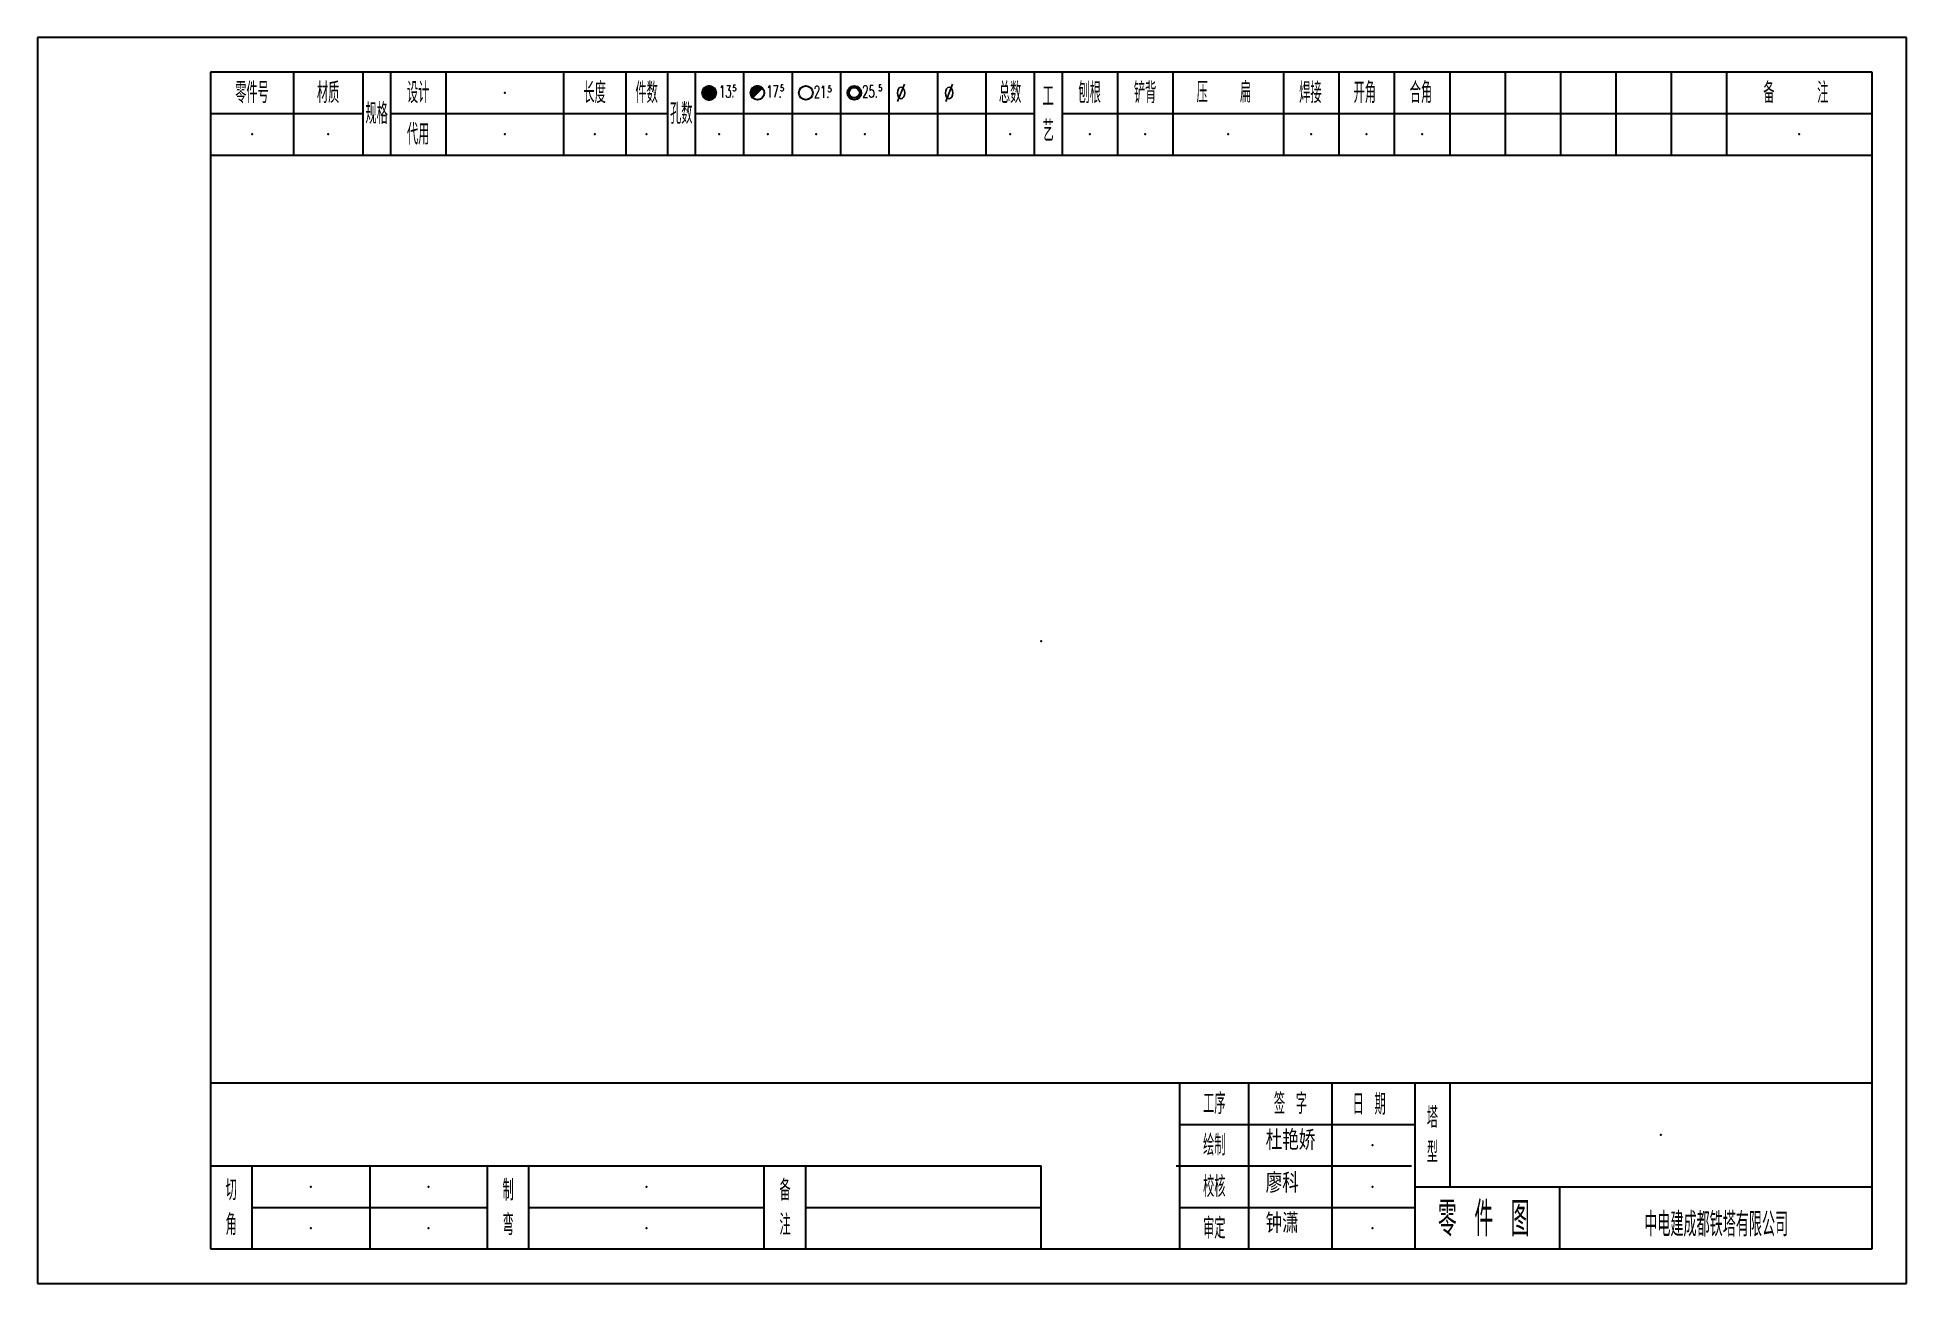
# Model space of a CAD drawing. Header units: millimetres. Extents: x 0 to 270, y 0 to 180.
import ezdxf

# ---------------------------------------------------------------- set-up
doc = ezdxf.new("R2010")
doc.units = ezdxf.units.MM
doc.header["$LTSCALE"] = 20
doc.styles.get("Standard").update_dxf_attribs({"font": 'simplex', "width": 0.7, "bigfont": 'gbhzfs.shx'})
doc.styles.add('SYMBOL_TXT', font='txt.shx', dxfattribs={"width": 0.6})
doc.styles.add('TITLE_TXT', font='simplex.shx', dxfattribs={"width": 0.75, "height": 2.5, "bigfont": 'gbhzfs.shx'})
pattern_1 = [(0, (-3, 0), (0, 0.0125), [])]

# ---------------------------------------------------------------- blocks, each defined once
blk = doc.blocks.new('M12_HOLE')
h = blk.add_hatch()
h.set_pattern_fill('LINE', scale=0.1, style=0)
h.set_pattern_definition(pattern_1)
h.paths.add_polyline_path([(-5, 0, 1), (-1, 0, 1)])
at = {"color": 7}
blk.add_circle((-3, 0), 2, dxfattribs=at)
at = {"color": 7, "attachment_point": 1, "style": 'SYMBOL_TXT'}
for s, insert, char_height, width in [('13\\f??|b0|i0|c0|p54;.', (-0.12, 2.11), 3.5, 5.7075), ('5', (3.74, 2.26), 1.8, 2.9309)]:
    blk.add_mtext(s, dxfattribs=dict(at, insert=insert, char_height=char_height, width=width))
blk = doc.blocks.new('M16_HOLE')
h = blk.add_hatch()
h.set_pattern_fill('LINE', scale=0.1, style=0)
h.set_pattern_definition(pattern_1)
h.paths.add_polyline_path([(-1.59, 1.41, 0.668179), (-5, 0, 0.198912), (-4.41, -1.41)])
at = {"color": 7}
blk.add_circle((-3, 0), 2, dxfattribs=at)
at = {"color": 7, "attachment_point": 1, "style": 'SYMBOL_TXT'}
for s, insert, char_height, width in [('17.', (-0.44, 2.13), 3.5, 6.3164), ('5', (3.56, 2.25), 1.8, 1.822)]:
    blk.add_mtext(s, dxfattribs=dict(at, insert=insert, char_height=char_height, width=width))
blk = doc.blocks.new('M20_HOLE')
at = {"color": 7}
blk.add_circle((-3, 0), 2, dxfattribs=at)
at = {"color": 7, "attachment_point": 1, "style": 'SYMBOL_TXT'}
for s, insert, char_height, width in [('21.', (-0.69, 2.01), 3.5, 6.0735), ('5', (3.32, 2.01), 1.8, 1.4576)]:
    blk.add_mtext(s, dxfattribs=dict(at, insert=insert, char_height=char_height, width=width))
blk = doc.blocks.new('M24_HOLE')
at = {"color": 7}
for radius in [2, 1.5]:
    blk.add_circle((-3, 0), radius, dxfattribs=at)
at = {"color": 7, "attachment_point": 1, "style": 'SYMBOL_TXT'}
for s, insert, char_height, width in [('25.', (-0.69, 2.13), 3.5, 2.4294), ('5', (3.93, 2.25), 1.8, 1.9435)]:
    blk.add_mtext(s, dxfattribs=dict(at, insert=insert, char_height=char_height, width=width))

msp = doc.modelspace()

# ---------------------------------------------------------------- linework, layer by layer
for p, q in [((270, 180), (0, 180)), ((0, 180), (0, 0)), ((270, 0), (270, 180)), ((265, 175), (25, 175)), ((25, 175), (25, 5)), ((37, 175), (37, 163)), ((47, 175), (47, 163)), ((51, 175), (51, 163)), ((59, 175), (59, 163)), ((76, 175), (76, 163)), ((85, 175), (85, 163)), ((91, 175), (91, 163)), ((95, 175), (95, 163)), ((102, 175), (102, 163)), ((109, 175), (109, 163)), ((116, 175), (116, 163)), ((123, 175), (123, 163)), ((130, 175), (130, 163)), ((137, 175), (137, 163)), ((144, 175), (144, 163)), ((148, 175), (148, 163)), ((156, 175), (156, 163)), ((164, 175), (164, 163)), ((180, 175), (180, 163)), ((188, 175), (188, 163)), ((196, 175), (196, 163)), ((204, 175), (204, 163)), ((212, 175), (212, 163)), ((220, 175), (220, 163)), ((228, 175), (228, 163)), ((236, 175), (236, 163)), ((244, 175), (244, 163)), ((265, 5), (265, 175)), ((25, 169), (47, 169)), ((51, 169), (91, 169)), ((95, 169), (144, 169)), ((148, 169), (265, 169)), ((25, 163), (265, 163)), ((25, 29), (265, 29)), ((165, 5), (165, 29)), ((175, 5), (175, 29)), ((187, 5), (187, 29)), ((199, 5), (199, 29)), ((204, 29), (204, 14)), ((165, 23), (199, 23)), ((25, 17), (145, 17)), ((31, 5), (31, 17)), ((48, 17), (48, 5)), ((65, 5), (65, 17)), ((71, 5), (71, 17)), ((105, 5), (105, 17)), ((111, 5), (111, 17)), ((145, 5), (145, 17)), ((164.47, 17), (198.47, 17)), ((199, 14), (265, 14)), ((219.89, 5), (219.89, 14)), ((31, 11), (65, 11)), ((71, 11), (105, 11)), ((111, 11), (145, 11)), ((165, 11), (199, 11)), ((25, 5), (265, 5)), ((0, 0), (270, 0))]:
    msp.add_line(p, q)
msp.add_lwpolyline([(96.03, 171.99, -1), (98.03, 171.99, -1)], format="xyb", close=True)
for p in [(67.5, 172), (31, 166), (42, 166), (67.5, 166), (80.5, 166), (88, 166), (98.5, 166), (105.5, 166), (112.5, 166), (119.5, 166), (140.5, 166), (152, 166), (160, 166), (172, 166), (184, 166), (192, 166), (200, 166), (254.5, 166), (145, 92.79), (192.84, 20), (234.5, 21.5), (39.5, 14), (56.5, 14), (88, 14), (192.84, 14), (39.5, 8), (56.5, 8), (88, 8), (192.84, 8)]:
    msp.add_point(p)

# ---------------------------------------------------------------- block references
at = {"xscale": 0.5, "yscale": 0.5, "zscale": 0.5}
for name, p in [('M12_HOLE', (98.53, 171.99)), ('M16_HOLE', (105.5, 172)), ('M20_HOLE', (112.5, 172)), ('M24_HOLE', (119.5, 172))]:
    msp.add_blockref(name, p, dxfattribs=at)

# ---------------------------------------------------------------- texts
at = {"attachment_point": 5, "style": 'TITLE_TXT'}
for s, insert, char_height, width in [('零件号', (31, 172), 3, 15), ('材质', (42, 172), 3, 8), ('设计', (55, 172), 3, 8), ('长度', (80.5, 172), 3, 8), ('件数', (88, 172), 3, 6), ('总数', (140.5, 172), 3, 7), ('工\\P艺', (146, 169), 3, 4), ('刨根', (152, 172), 3, 8), ('铲背', (160, 172), 3, 8), ('焊接', (183.88, 172), 3, 8), ('开角', (191.73, 172), 3, 8), ('合角', (199.84, 172), 3, 8), ('备    注', (254, 172), 3, 22), ('规格', (49, 169), 3, 4), ('孔数', (93, 169), 3, 4), ('代用', (55, 166), 3, 8), ('工序', (170, 26), 3, 10), ('签 字', (181, 26), 3, 12), ('日 期', (192.37, 25.89), 3, 12), ('塔\\P型', (201.5, 21.5), 3, 5), ('绘制', (170, 20), 3, 10), ('切\\P角', (28, 11), 3, 6), ('制\\P弯', (68, 11), 3, 6), ('备\\P注', (108, 11), 3, 6), ('校核', (170, 14), 3, 10), ('零 件 图', (208.92, 9.32), 5, 19.5359), ('审定', (170, 8), 3, 10), ('中电建成都铁塔有限公司', (242.5, 8.54), 3.5, 39.1638)]:
    msp.add_mtext(s, dxfattribs=dict(at, insert=insert, char_height=char_height, width=width))
at = {"char_height": 2.5, "attachment_point": 1}
for s, insert, width in [('%%c', (124, 173.22), 3.052), ('%%c', (130.96, 173.22), 3.052), ('{\\fProxy 2|b0|i0|c134|p11;杜艳娇}', (177.42, 22.08), 12), ('{\\fProxy 2|b0|i0|c134|p11;廖科}', (177.42, 15.88), 12), ('{\\fProxy 2|b0|i0|c134|p11;钟潇}', (177.42, 10.08), 12)]:
    msp.add_mtext(s, dxfattribs=dict(at, insert=insert, width=width))
at = {"insert": (171.38, 172.07), "char_height": 3, "attachment_point": 5, "style": 'TITLE_TXT'}
msp.add_mtext('压   扁', dxfattribs=at)

doc.saveas('drawing.dxf')
